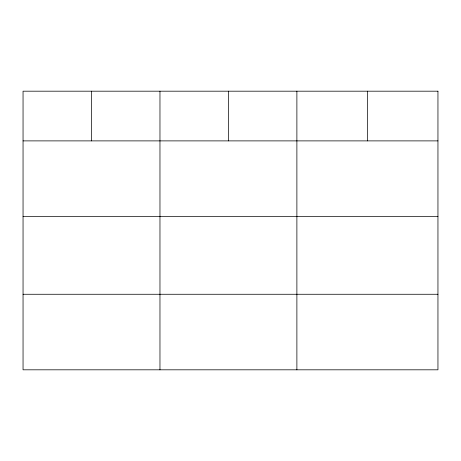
<?xml version="1.0" encoding="UTF-8"?>
<svg xmlns="http://www.w3.org/2000/svg" width="461" height="461" viewBox="0 0 461 461"><rect width="100%" height="100%" fill="white"/><g stroke="black" fill="none" stroke-linecap="round" stroke-linejoin="round"><path stroke-width="0.69" d="M23.05 140.887L437.95 140.887M23.05 216.434L437.95 216.434M23.05 294.268L437.95 294.268M367.417 91.186L367.417 140.887M296.884 91.186L296.884 369.814M228.425 91.186L228.425 140.887M159.967 91.186L159.967 369.814M91.509 91.186L91.509 140.887M437.95 91.186L23.05 91.186L23.05 369.814L437.95 369.814L437.95 91.186"/></g></svg>
